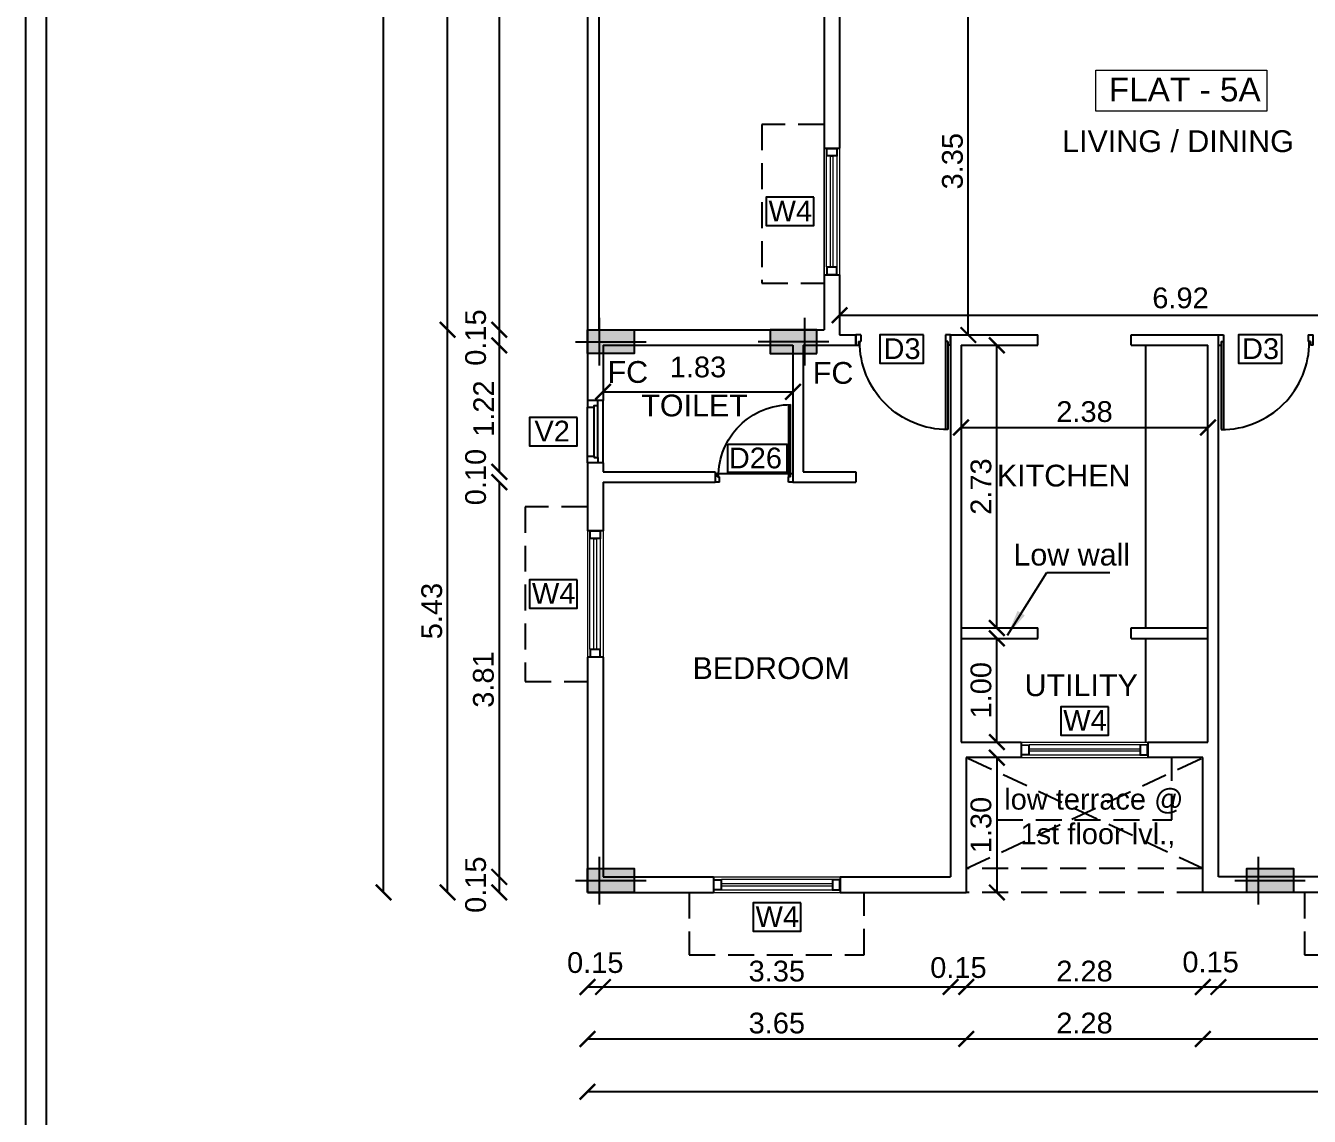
# Model space of a CAD drawing. Header units: metres. Extents: x 2130 to 3135, y 5414 to 5819.
# Drawn here: x 2903.75 to 2916.12, y 5611.13 to 5621.64 of the extents above; entities that cross this region are included whole.
import ezdxf
from ezdxf.enums import TextEntityAlignment as Align

# ---------------------------------------------------------------- set-up
doc = ezdxf.new("R2010")
doc.units = ezdxf.units.M
doc.header["$MEASUREMENT"] = 0
doc.header["$PDMODE"] = 34
doc.linetypes.add('HIDDEN', pattern=[0.375, 0.25, -0.125])
doc.layers.get('0').update_dxf_attribs({"lineweight": 18})
doc.layers.get('Defpoints').update_dxf_attribs({"lineweight": 18})
for name, color, linetype in [('col', 1, 'Continuous'), ('DIM', 8, 'Continuous'), ('JD', 3, 'Continuous'), ('TITLE', 7, 'Continuous'), ('WALL', 2, 'Continuous'), ('WIN', 5, 'Continuous')]:
    doc.layers.add(name, color=color, linetype=linetype)
for name, color, linetype, lineweight in [('flat name', 6, 'Continuous', 18), ('FURNITURE', 4, 'Continuous', 25), ('text', 7, 'Continuous', 25)]:
    doc.layers.add(name, color=color, linetype=linetype, lineweight=lineweight)
doc.styles.add('A1', font='arial.ttf')
doc.styles.add('R1', font='arial.ttf')
doc.dimstyles.new('DIM-CMDA', dxfattribs={"dimtxt": 0.2, "dimasz": 0.15, "dimexe": 0.05, "dimexo": 0.0625, "dimgap": 0.05, "dimtad": 1, "dimzin": 1, "dimdsep": 46, "dimtxsty": 'R1', "dimblk": 'ARCHTICK', "dimcen": 0.09, "dimse1": 1, "dimse2": 1, "dimclrd": 8, "dimclre": 8, "dimadec": 0, "dimazin": 0, "dimtm": 1e-09, "dimtfac": 1, "dimtofl": 0, "dimtmove": 2, "dimatfit": 3, "dimfxl": 0, "dimtolj": 1, "dimtzin": 0, "dimlwd": -1, "dimlwe": -1, "dimarcsym": 0})

# ---------------------------------------------------------------- blocks, each defined once
blk = doc.blocks.new('A$C451D3D78')
at = {"layer": 'WIN'}
for p, q in [((0.851, 0.887), (0, 0.887)), ((0.851, 0.866), (0.001, 0.866)), ((0.813, 0.915), (0.913, 0.915)), ((0.813, 0.915), (0.813, 0.888)), ((0.851, 0.888), (0.813, 0.888)), ((0.851, 0.888), (0.851, 0.864)), ((0.913, 0.915), (0.913, 0.864)), ((0.913, 0.864), (0.851, 0.864)), ((0.851, 0.027), (0.813, 0.027)), ((0.813, 0), (0.813, 0.027)), ((0.913, 0.051), (0.851, 0.051)), ((0.851, 0.027), (0.851, 0.051)), ((0.913, 0.051), (0.913, 0)), ((0.813, 0), (0.913, 0))]:
    blk.add_line(p, q, dxfattribs=at)
blk.add_arc((0.846, 0.885), 0.846, 179.8207, 270.3545, dxfattribs=at)
blk = doc.blocks.new('A$C43150011')
at = {"layer": 'WIN'}
for p, q in [((0.667, 0.75), (0.749, 0.75)), ((0.667, 0.75), (0.667, 0.728)), ((0.749, 0.708), (0.749, 0.75)), ((0.698, 0.728), (0.667, 0.728)), ((0.698, 0.728), (0.698, 0.708)), ((0.749, 0.708), (0.698, 0.708)), ((0.698, 0.023), (0, 0.023)), ((0.698, 0.04), (0.001, 0.04)), ((0.667, 0), (0.667, 0.022)), ((0.698, 0.022), (0.667, 0.022)), ((0.667, 0), (0.749, 0)), ((0.749, 0.042), (0.698, 0.042)), ((0.698, 0.022), (0.698, 0.042)), ((0.749, 0), (0.749, 0.042))]:
    blk.add_line(p, q, dxfattribs=at)
blk.add_lwpolyline([(0.667, 0), (0.667, 0.75)], dxfattribs=at)
blk.add_arc((0.694, 0.025), 0.693, 89.6455, 180.1793, dxfattribs=at)
blk = doc.blocks.new('A$C5D530010')
at = {"layer": 'WIN', "lineweight": 9}
blk.add_lwpolyline([(0.064, 0.077), (0.064, 1.143), (0.089, 1.143), (0.089, 0.077)], close=True, dxfattribs=at)
at = {"color": 7, "lineweight": 9}
for points in [[(0.025, 1.22), (0.127, 1.22), (0.127, 1.143), (0.025, 1.143)], [(0.025, 0), (0.025, 0.077), (0.127, 0.077), (0.127, 0)]]:
    blk.add_wipeout(points, dxfattribs=at).dxf.layer = 'WIN'
at = {"layer": 'WIN', "lineweight": 9}
for p, q in [((0, 0), (0, 1.22)), ((0.025, 1.143), (0.025, 0.077)), ((0.127, 1.143), (0.127, 0.077)), ((0.15, 0), (0.15, 1.22))]:
    blk.add_line(p, q, dxfattribs=at)
at = {"layer": 'WIN', "color": 7, "lineweight": 9}
for points in [[(0.025, 1.22), (0.025, 1.143), (0.127, 1.143), (0.127, 1.22), (0.025, 1.22)], [(0.127, 0), (0.025, 0), (0.025, 0.077), (0.127, 0.077), (0.127, 0)]]:
    blk.add_lwpolyline(points, dxfattribs=at)
for points in [[(0.031, 1.214), (0.031, 1.149), (0.121, 1.149), (0.121, 1.214)], [(0.121, 0.006), (0.031, 0.006), (0.031, 0.071), (0.121, 0.071)]]:
    blk.add_lwpolyline(points, close=True, dxfattribs=at)
blk = doc.blocks.new('A$C1E3E09E3')
at = {"layer": 'WIN'}
for p, q in [((0, 0.6), (0, 0)), ((0.05, 0.551), (0.05, 0.049)), ((0.087, 0.537), (0.087, 0.063)), ((0.15, 0.537), (0.15, 0.063))]:
    blk.add_line(p, q, dxfattribs=at)
at = {"layer": 'WIN', "color": 9}
for points in [[(0.05, 0.551), (0.05, 0.6), (0.15, 0.6), (0.15, 0.537), (0.087, 0.537), (0.087, 0.551), (0.05, 0.551)], [(0.05, 0.049), (0.05, 0), (0.15, 0), (0.15, 0.063), (0.087, 0.063), (0.087, 0.049), (0.05, 0.049)]]:
    blk.add_lwpolyline(points, dxfattribs=at)
blk = doc.blocks.new('230x450')
blk.add_hatch(color=0).paths.add_polyline_path([(1594.873, -175.039), (1595.103, -175.039), (1595.103, -175.489), (1594.873, -175.489)])
at = {"color": 0}
for p, q in [((1594.988, -174.924), (1594.988, -175.604)), ((1594.758, -175.154), (1595.218, -175.154))]:
    blk.add_line(p, q, dxfattribs=at)
blk.add_lwpolyline([(1594.873, -175.039), (1595.103, -175.039), (1595.103, -175.489), (1594.873, -175.489)], close=True, dxfattribs=at)
blk = doc.blocks.new('_ArchTick')
at = {"color": 0, "linetype": 'ByBlock', "const_width": 0.15}
blk.add_lwpolyline([(-0.5, -0.5), (0.5, 0.5)], dxfattribs=at)
blk = doc.blocks.new('*D85')
at = {"layer": 'Defpoints', "color": 0}
for p in [(2904.263, 5649.267), (2907.201, 5649.267), (2904.359, 5613.287)]:
    blk.add_point(p, dxfattribs=at)
at = {"layer": 'DIM', "color": 8}
blk.add_line((2907.201, 5613.287), (2907.201, 5649.267), dxfattribs=at)
at = {"layer": 'DIM', "color": 8, "xscale": 0.15, "yscale": 0.15, "zscale": 0.15}
for p, rotation in [((2907.201, 5649.267), 90), ((2907.201, 5613.287), 270)]:
    blk.add_blockref('_ArchTick', p, dxfattribs=dict(at, rotation=rotation))
at = {"layer": 'DIM', "color": 2, "insert": (2907.039, 5631.277), "char_height": 0.22, "attachment_point": 5, "rotation": 90, "style": 'R1'}
blk.add_mtext('\\A1;35.98', dxfattribs=at)
blk = doc.blocks.new('*D303')
at = {"layer": 'Defpoints', "color": 0}
for p in [(2910.186, 5625.542), (2908.316, 5618.712), (2910.131, 5618.712)]:
    blk.add_point(p, dxfattribs=at)
at = {"layer": 'DIM', "color": 8}
blk.add_line((2908.316, 5625.542), (2908.316, 5618.712), dxfattribs=at)
at = {"layer": 'DIM', "color": 8, "xscale": 0.15, "yscale": 0.15, "zscale": 0.15}
for p, rotation in [((2908.316, 5625.542), 90), ((2908.316, 5618.712), 270)]:
    blk.add_blockref('_ArchTick', p, dxfattribs=dict(at, rotation=rotation))
at = {"layer": 'DIM', "color": 0, "insert": (2908.164, 5622.127), "char_height": 0.2, "attachment_point": 5, "rotation": 90, "style": 'R1'}
blk.add_mtext('\\A1;6.83', dxfattribs=at)
blk = doc.blocks.new('*D304')
at = {"layer": 'Defpoints', "color": 0}
for p in [(2910.323, 5618.712), (2908.316, 5618.562), (2910.231, 5618.562)]:
    blk.add_point(p, dxfattribs=at)
at = {"layer": 'DIM', "color": 8}
blk.add_line((2908.316, 5618.712), (2908.316, 5618.562), dxfattribs=at)
at = {"layer": 'DIM', "color": 8, "xscale": 0.15, "yscale": 0.15, "zscale": 0.15}
for p, rotation in [((2908.316, 5618.712), 90), ((2908.316, 5618.562), 270)]:
    blk.add_blockref('_ArchTick', p, dxfattribs=dict(at, rotation=rotation))
at = {"layer": 'DIM', "color": 0, "insert": (2908.089, 5618.637), "char_height": 0.2, "attachment_point": 5, "rotation": 90, "style": 'R1'}
blk.add_mtext('\\A1;0.15', dxfattribs=at)
blk = doc.blocks.new('*D305')
at = {"layer": 'Defpoints', "color": 0}
for p in [(2910.231, 5618.562), (2908.316, 5617.342), (2910.048, 5617.342)]:
    blk.add_point(p, dxfattribs=at)
at = {"layer": 'DIM', "color": 8}
blk.add_line((2908.316, 5618.562), (2908.316, 5617.342), dxfattribs=at)
at = {"layer": 'DIM', "color": 8, "xscale": 0.15, "yscale": 0.15, "zscale": 0.15}
for p, rotation in [((2908.316, 5618.562), 90), ((2908.316, 5617.342), 270)]:
    blk.add_blockref('_ArchTick', p, dxfattribs=dict(at, rotation=rotation))
at = {"layer": 'DIM', "color": 0, "insert": (2908.166, 5617.952), "char_height": 0.2, "attachment_point": 5, "rotation": 90, "style": 'R1'}
blk.add_mtext('\\A1;1.22', dxfattribs=at)
blk = doc.blocks.new('*D306')
at = {"layer": 'Defpoints', "color": 0}
for p in [(2910.048, 5617.342), (2908.316, 5617.242), (2910.048, 5617.242)]:
    blk.add_point(p, dxfattribs=at)
at = {"layer": 'DIM', "color": 0, "insert": (2908.089, 5617.292), "char_height": 0.2, "attachment_point": 5, "rotation": 90, "style": 'R1'}
blk.add_mtext('\\A1;0.10', dxfattribs=at)
blk = doc.blocks.new('*D307')
at = {"layer": 'Defpoints', "color": 0}
for p in [(2910.048, 5617.242), (2908.316, 5613.437), (2910.028, 5613.437)]:
    blk.add_point(p, dxfattribs=at)
at = {"layer": 'DIM', "color": 8}
blk.add_line((2908.316, 5617.242), (2908.316, 5613.437), dxfattribs=at)
at = {"layer": 'DIM', "color": 8, "xscale": 0.15, "yscale": 0.15, "zscale": 0.15}
for p, rotation in [((2908.316, 5617.242), 90), ((2908.316, 5613.437), 270)]:
    blk.add_blockref('_ArchTick', p, dxfattribs=dict(at, rotation=rotation))
at = {"layer": 'DIM', "color": 0, "insert": (2908.164, 5615.34), "char_height": 0.2, "attachment_point": 5, "rotation": 90, "style": 'R1'}
blk.add_mtext('\\A1;3.81', dxfattribs=at)
blk = doc.blocks.new('*D308')
at = {"layer": 'Defpoints', "color": 0}
for p in [(2910.028, 5613.437), (2908.316, 5613.287), (2910.049, 5613.287)]:
    blk.add_point(p, dxfattribs=at)
at = {"layer": 'DIM', "color": 8}
blk.add_line((2908.316, 5613.437), (2908.316, 5613.287), dxfattribs=at)
at = {"layer": 'DIM', "color": 8, "xscale": 0.15, "yscale": 0.15, "zscale": 0.15}
for p, rotation in [((2908.316, 5613.437), 90), ((2908.316, 5613.287), 270)]:
    blk.add_blockref('_ArchTick', p, dxfattribs=dict(at, rotation=rotation))
at = {"layer": 'DIM', "color": 0, "insert": (2908.089, 5613.362), "char_height": 0.2, "attachment_point": 5, "rotation": 90, "style": 'R1'}
blk.add_mtext('\\A1;0.15', dxfattribs=at)
blk = doc.blocks.new('*D309')
at = {"layer": 'Defpoints', "color": 0}
for p in [(2907.818, 5618.712), (2910.131, 5618.712), (2909.774, 5613.287)]:
    blk.add_point(p, dxfattribs=at)
at = {"layer": 'DIM', "color": 8}
blk.add_line((2907.818, 5613.287), (2907.818, 5618.712), dxfattribs=at)
at = {"layer": 'DIM', "color": 8, "xscale": 0.15, "yscale": 0.15, "zscale": 0.15}
for p, rotation in [((2907.818, 5618.712), 90), ((2907.818, 5613.287), 270)]:
    blk.add_blockref('_ArchTick', p, dxfattribs=dict(at, rotation=rotation))
at = {"layer": 'DIM', "color": 4, "insert": (2907.666, 5616), "char_height": 0.2, "attachment_point": 5, "rotation": 90, "style": 'R1'}
blk.add_mtext('\\A1;5.43', dxfattribs=at)
blk = doc.blocks.new('*D312')
at = {"layer": 'Defpoints', "color": 0}
for p in [(2909.166, 5614.421), (2909.316, 5614.421), (2909.316, 5612.376)]:
    blk.add_point(p, dxfattribs=at)
at = {"layer": 'DIM', "color": 8}
blk.add_line((2909.166, 5612.376), (2909.316, 5612.376), dxfattribs=at)
at = {"layer": 'DIM', "color": 8, "xscale": 0.15, "yscale": 0.15, "zscale": 0.15, "rotation": 180}
blk.add_blockref('_ArchTick', (2909.166, 5612.376), dxfattribs=at)
at = {"layer": 'DIM', "color": 8, "xscale": 0.15, "yscale": 0.15, "zscale": 0.15}
blk.add_blockref('_ArchTick', (2909.316, 5612.376), dxfattribs=at)
at = {"layer": 'DIM', "color": 0, "insert": (2909.241, 5612.61), "char_height": 0.2, "attachment_point": 5, "style": 'R1'}
blk.add_mtext('\\A1;0.15', dxfattribs=at)
blk = doc.blocks.new('*D86')
at = {"layer": 'Defpoints', "color": 0}
for p in [(2909.316, 5614.421), (2912.666, 5613.82), (2912.666, 5612.376)]:
    blk.add_point(p, dxfattribs=at)
at = {"layer": 'DIM', "color": 8}
blk.add_line((2909.316, 5612.376), (2912.666, 5612.376), dxfattribs=at)
at = {"layer": 'DIM', "color": 8, "xscale": 0.15, "yscale": 0.15, "zscale": 0.15, "rotation": 180}
blk.add_blockref('_ArchTick', (2909.316, 5612.376), dxfattribs=at)
at = {"layer": 'DIM', "color": 8, "xscale": 0.15, "yscale": 0.15, "zscale": 0.15}
blk.add_blockref('_ArchTick', (2912.666, 5612.376), dxfattribs=at)
at = {"layer": 'DIM', "color": 0, "insert": (2910.991, 5612.528), "char_height": 0.2, "attachment_point": 5, "style": 'R1'}
blk.add_mtext('\\A1;3.35', dxfattribs=at)
blk = doc.blocks.new('*D87')
at = {"layer": 'Defpoints', "color": 0}
for p in [(2912.666, 5613.82), (2912.816, 5613.758), (2912.816, 5612.376)]:
    blk.add_point(p, dxfattribs=at)
at = {"layer": 'DIM', "color": 8}
blk.add_line((2912.666, 5612.376), (2912.816, 5612.376), dxfattribs=at)
at = {"layer": 'DIM', "color": 8, "xscale": 0.15, "yscale": 0.15, "zscale": 0.15, "rotation": 180}
blk.add_blockref('_ArchTick', (2912.666, 5612.376), dxfattribs=at)
at = {"layer": 'DIM', "color": 8, "xscale": 0.15, "yscale": 0.15, "zscale": 0.15}
blk.add_blockref('_ArchTick', (2912.816, 5612.376), dxfattribs=at)
at = {"layer": 'DIM', "color": 0, "insert": (2912.741, 5612.562), "char_height": 0.2, "attachment_point": 5, "style": 'R1'}
blk.add_mtext('\\A1;0.15', dxfattribs=at)
blk = doc.blocks.new('*D88')
at = {"layer": 'Defpoints', "color": 0}
for p in [(2915.096, 5613.859), (2912.816, 5613.758), (2915.096, 5612.376)]:
    blk.add_point(p, dxfattribs=at)
at = {"layer": 'DIM', "color": 8}
blk.add_line((2912.816, 5612.376), (2915.096, 5612.376), dxfattribs=at)
at = {"layer": 'DIM', "color": 8, "xscale": 0.15, "yscale": 0.15, "zscale": 0.15, "rotation": 180}
blk.add_blockref('_ArchTick', (2912.816, 5612.376), dxfattribs=at)
at = {"layer": 'DIM', "color": 8, "xscale": 0.15, "yscale": 0.15, "zscale": 0.15}
blk.add_blockref('_ArchTick', (2915.096, 5612.376), dxfattribs=at)
at = {"layer": 'DIM', "color": 0, "insert": (2913.956, 5612.528), "char_height": 0.2, "attachment_point": 5, "style": 'R1'}
blk.add_mtext('\\A1;2.28', dxfattribs=at)
blk = doc.blocks.new('*D89')
at = {"layer": 'Defpoints', "color": 0}
for p in [(2915.096, 5613.859), (2915.246, 5613.839), (2915.246, 5612.376)]:
    blk.add_point(p, dxfattribs=at)
at = {"layer": 'DIM', "color": 8}
blk.add_line((2915.096, 5612.376), (2915.246, 5612.376), dxfattribs=at)
at = {"layer": 'DIM', "color": 8, "xscale": 0.15, "yscale": 0.15, "zscale": 0.15, "rotation": 180}
blk.add_blockref('_ArchTick', (2915.096, 5612.376), dxfattribs=at)
at = {"layer": 'DIM', "color": 8, "xscale": 0.15, "yscale": 0.15, "zscale": 0.15}
blk.add_blockref('_ArchTick', (2915.246, 5612.376), dxfattribs=at)
at = {"layer": 'DIM', "color": 0, "insert": (2915.171, 5612.616), "char_height": 0.2, "attachment_point": 5, "style": 'R1'}
blk.add_mtext('\\A1;0.15', dxfattribs=at)
blk = doc.blocks.new('*D90')
at = {"layer": 'Defpoints', "color": 0}
for p in [(2918.596, 5613.872), (2915.246, 5613.839), (2918.596, 5612.376)]:
    blk.add_point(p, dxfattribs=at)
at = {"layer": 'DIM', "color": 8}
blk.add_line((2915.246, 5612.376), (2918.596, 5612.376), dxfattribs=at)
at = {"layer": 'DIM', "color": 8, "xscale": 0.15, "yscale": 0.15, "zscale": 0.15, "rotation": 180}
blk.add_blockref('_ArchTick', (2915.246, 5612.376), dxfattribs=at)
at = {"layer": 'DIM', "color": 8, "xscale": 0.15, "yscale": 0.15, "zscale": 0.15}
blk.add_blockref('_ArchTick', (2918.596, 5612.376), dxfattribs=at)
at = {"layer": 'DIM', "color": 0, "insert": (2916.921, 5612.528), "char_height": 0.2, "attachment_point": 5, "style": 'R1'}
blk.add_mtext('\\A1;3.35', dxfattribs=at)
blk = doc.blocks.new('*D100')
at = {"layer": 'Defpoints', "color": 0}
for p in [(2909.166, 5614.032), (2912.816, 5613.937), (2912.816, 5611.875)]:
    blk.add_point(p, dxfattribs=at)
at = {"layer": 'DIM', "color": 8}
blk.add_line((2909.166, 5611.875), (2912.816, 5611.875), dxfattribs=at)
at = {"layer": 'DIM', "color": 8, "xscale": 0.15, "yscale": 0.15, "zscale": 0.15, "rotation": 180}
blk.add_blockref('_ArchTick', (2909.166, 5611.875), dxfattribs=at)
at = {"layer": 'DIM', "color": 8, "xscale": 0.15, "yscale": 0.15, "zscale": 0.15}
blk.add_blockref('_ArchTick', (2912.816, 5611.875), dxfattribs=at)
at = {"layer": 'DIM', "color": 4, "insert": (2910.991, 5612.027), "char_height": 0.2, "attachment_point": 5, "style": 'R1'}
blk.add_mtext('\\A1;3.65', dxfattribs=at)
blk = doc.blocks.new('*D101')
at = {"layer": 'Defpoints', "color": 0}
for p in [(2912.816, 5613.937), (2915.096, 5613.937), (2915.096, 5611.875)]:
    blk.add_point(p, dxfattribs=at)
at = {"layer": 'DIM', "color": 8}
blk.add_line((2912.816, 5611.875), (2915.096, 5611.875), dxfattribs=at)
at = {"layer": 'DIM', "color": 8, "xscale": 0.15, "yscale": 0.15, "zscale": 0.15, "rotation": 180}
blk.add_blockref('_ArchTick', (2912.816, 5611.875), dxfattribs=at)
at = {"layer": 'DIM', "color": 8, "xscale": 0.15, "yscale": 0.15, "zscale": 0.15}
blk.add_blockref('_ArchTick', (2915.096, 5611.875), dxfattribs=at)
at = {"layer": 'DIM', "color": 4, "insert": (2913.956, 5612.027), "char_height": 0.2, "attachment_point": 5, "style": 'R1'}
blk.add_mtext('\\A1;2.28', dxfattribs=at)
blk = doc.blocks.new('*D102')
at = {"layer": 'Defpoints', "color": 0}
for p in [(2918.746, 5614.036), (2915.096, 5613.937), (2918.746, 5611.875)]:
    blk.add_point(p, dxfattribs=at)
at = {"layer": 'DIM', "color": 8}
blk.add_line((2915.096, 5611.875), (2918.746, 5611.875), dxfattribs=at)
at = {"layer": 'DIM', "color": 8, "xscale": 0.15, "yscale": 0.15, "zscale": 0.15, "rotation": 180}
blk.add_blockref('_ArchTick', (2915.096, 5611.875), dxfattribs=at)
at = {"layer": 'DIM', "color": 8, "xscale": 0.15, "yscale": 0.15, "zscale": 0.15}
blk.add_blockref('_ArchTick', (2918.746, 5611.875), dxfattribs=at)
at = {"layer": 'DIM', "color": 4, "insert": (2916.921, 5612.027), "char_height": 0.2, "attachment_point": 5, "style": 'R1'}
blk.add_mtext('\\A1;3.65', dxfattribs=at)
blk = doc.blocks.new('*D107')
at = {"layer": 'Defpoints', "color": 0}
for p in [(2909.166, 5614.032), (2931.966, 5613.808), (2909.166, 5611.365)]:
    blk.add_point(p, dxfattribs=at)
at = {"layer": 'DIM', "color": 8}
blk.add_line((2931.966, 5611.365), (2909.166, 5611.365), dxfattribs=at)
at = {"layer": 'DIM', "color": 8, "xscale": 0.15, "yscale": 0.15, "zscale": 0.15, "rotation": 180}
blk.add_blockref('_ArchTick', (2909.166, 5611.365), dxfattribs=at)
at = {"layer": 'DIM', "color": 8, "xscale": 0.15, "yscale": 0.15, "zscale": 0.15}
blk.add_blockref('_ArchTick', (2931.966, 5611.365), dxfattribs=at)
at = {"layer": 'DIM', "color": 2, "insert": (2920.566, 5611.528), "char_height": 0.22, "attachment_point": 5, "style": 'R1'}
blk.add_mtext('\\A1;22.80', dxfattribs=at)
blk = doc.blocks.new('*D185')
at = {"layer": 'Defpoints', "color": 0}
for p in [(2912.978, 5614.587), (2912.978, 5613.287), (2913.111, 5613.287)]:
    blk.add_point(p, dxfattribs=at)
at = {"layer": 'DIM', "color": 8}
blk.add_line((2913.111, 5614.587), (2913.111, 5613.287), dxfattribs=at)
at = {"layer": 'DIM', "color": 8, "xscale": 0.15, "yscale": 0.15, "zscale": 0.15}
for p, rotation in [((2913.111, 5614.587), 90), ((2913.111, 5613.287), 270)]:
    blk.add_blockref('_ArchTick', p, dxfattribs=dict(at, rotation=rotation))
at = {"layer": 'DIM', "color": 0, "insert": (2912.959, 5613.937), "char_height": 0.2, "attachment_point": 5, "rotation": 90, "style": 'R1'}
blk.add_mtext('\\A1;1.30', dxfattribs=at)
blk = doc.blocks.new('*D186')
at = {"layer": 'Defpoints', "color": 0}
for p in [(2909.316, 5618.396), (2911.146, 5618.383), (2911.146, 5618.114)]:
    blk.add_point(p, dxfattribs=at)
at = {"layer": 'DIM', "color": 8}
blk.add_line((2909.316, 5618.114), (2911.146, 5618.114), dxfattribs=at)
at = {"layer": 'DIM', "color": 8, "xscale": 0.15, "yscale": 0.15, "zscale": 0.15, "rotation": 180}
blk.add_blockref('_ArchTick', (2909.316, 5618.114), dxfattribs=at)
at = {"layer": 'DIM', "color": 8, "xscale": 0.15, "yscale": 0.15, "zscale": 0.15}
blk.add_blockref('_ArchTick', (2911.146, 5618.114), dxfattribs=at)
at = {"layer": 'DIM', "color": 0, "insert": (2910.231, 5618.352), "char_height": 0.2, "attachment_point": 5, "style": 'R1'}
blk.add_mtext('\\A1;1.83', dxfattribs=at)
blk = doc.blocks.new('*D187')
at = {"layer": 'Defpoints', "color": 0}
for p in [(2911.596, 5621.608), (2918.516, 5620.389), (2918.516, 5618.852)]:
    blk.add_point(p, dxfattribs=at)
at = {"layer": 'DIM', "color": 8}
blk.add_line((2911.596, 5618.852), (2918.516, 5618.852), dxfattribs=at)
at = {"layer": 'DIM', "color": 8, "xscale": 0.15, "yscale": 0.15, "zscale": 0.15, "rotation": 180}
blk.add_blockref('_ArchTick', (2911.596, 5618.852), dxfattribs=at)
at = {"layer": 'DIM', "color": 8, "xscale": 0.15, "yscale": 0.15, "zscale": 0.15}
blk.add_blockref('_ArchTick', (2918.516, 5618.852), dxfattribs=at)
at = {"layer": 'DIM', "color": 0, "insert": (2914.881, 5619.018), "char_height": 0.2, "attachment_point": 5, "style": 'R1'}
blk.add_mtext('\\A1;6.92', dxfattribs=at)
blk = doc.blocks.new('*D188')
at = {"layer": 'Defpoints', "color": 0}
for p in [(2912.808, 5622.012), (2912.836, 5622.012), (2912.808, 5618.662)]:
    blk.add_point(p, dxfattribs=at)
at = {"layer": 'DIM', "color": 8}
blk.add_line((2912.836, 5618.662), (2912.836, 5622.012), dxfattribs=at)
at = {"layer": 'DIM', "color": 8, "xscale": 0.15, "yscale": 0.15, "zscale": 0.15}
for p, rotation in [((2912.836, 5622.012), 90), ((2912.836, 5618.662), 270)]:
    blk.add_blockref('_ArchTick', p, dxfattribs=dict(at, rotation=rotation))
at = {"layer": 'DIM', "color": 0, "insert": (2912.684, 5620.337), "char_height": 0.2, "attachment_point": 5, "rotation": 90, "style": 'R1'}
blk.add_mtext('\\A1;3.35', dxfattribs=at)
blk = doc.blocks.new('*D189')
at = {"layer": 'Defpoints', "color": 0}
for p in [(2913.056, 5615.737), (2913.111, 5615.737), (2913.056, 5614.737)]:
    blk.add_point(p, dxfattribs=at)
at = {"layer": 'DIM', "color": 8}
blk.add_line((2913.111, 5614.737), (2913.111, 5615.737), dxfattribs=at)
at = {"layer": 'DIM', "color": 8, "xscale": 0.15, "yscale": 0.15, "zscale": 0.15}
for p, rotation in [((2913.111, 5615.737), 90), ((2913.111, 5614.737), 270)]:
    blk.add_blockref('_ArchTick', p, dxfattribs=dict(at, rotation=rotation))
at = {"layer": 'DIM', "color": 0, "insert": (2912.959, 5615.237), "char_height": 0.2, "attachment_point": 5, "rotation": 90, "style": 'R1'}
blk.add_mtext('\\A1;1.00', dxfattribs=at)
blk = doc.blocks.new('*D190')
at = {"layer": 'Defpoints', "color": 0}
for p in [(2913.111, 5618.562), (2913.256, 5618.562), (2913.256, 5615.837)]:
    blk.add_point(p, dxfattribs=at)
at = {"layer": 'DIM', "color": 8}
blk.add_line((2913.111, 5615.837), (2913.111, 5618.562), dxfattribs=at)
at = {"layer": 'DIM', "color": 8, "xscale": 0.15, "yscale": 0.15, "zscale": 0.15}
for p, rotation in [((2913.111, 5618.562), 90), ((2913.111, 5615.837), 270)]:
    blk.add_blockref('_ArchTick', p, dxfattribs=dict(at, rotation=rotation))
at = {"layer": 'DIM', "color": 0, "insert": (2912.959, 5617.2), "char_height": 0.2, "attachment_point": 5, "rotation": 90, "style": 'R1'}
blk.add_mtext('\\A1;2.73', dxfattribs=at)
blk = doc.blocks.new('*D191')
at = {"layer": 'Defpoints', "color": 0}
for p in [(2915.146, 5617.77), (2912.766, 5616.23), (2915.146, 5616.23)]:
    blk.add_point(p, dxfattribs=at)
at = {"layer": 'DIM', "color": 8}
blk.add_line((2912.766, 5617.77), (2915.146, 5617.77), dxfattribs=at)
at = {"layer": 'DIM', "color": 8, "xscale": 0.15, "yscale": 0.15, "zscale": 0.15, "rotation": 180}
blk.add_blockref('_ArchTick', (2912.766, 5617.77), dxfattribs=at)
at = {"layer": 'DIM', "color": 8, "xscale": 0.15, "yscale": 0.15, "zscale": 0.15}
blk.add_blockref('_ArchTick', (2915.146, 5617.77), dxfattribs=at)
at = {"layer": 'DIM', "color": 0, "insert": (2913.956, 5617.922), "char_height": 0.2, "attachment_point": 5, "style": 'R1'}
blk.add_mtext('\\A1;2.38', dxfattribs=at)
blk = doc.blocks.new('*D399')
at = {"layer": 'Defpoints', "color": 0}
for p in [(2907.818, 5625.542), (2909.972, 5625.542), (2910.131, 5618.712)]:
    blk.add_point(p, dxfattribs=at)
at = {"layer": 'DIM', "color": 8}
blk.add_line((2907.818, 5618.712), (2907.818, 5625.542), dxfattribs=at)
at = {"layer": 'DIM', "color": 8, "xscale": 0.15, "yscale": 0.15, "zscale": 0.15}
for p, rotation in [((2907.818, 5625.542), 90), ((2907.818, 5618.712), 270)]:
    blk.add_blockref('_ArchTick', p, dxfattribs=dict(at, rotation=rotation))
at = {"layer": 'DIM', "color": 4, "insert": (2907.666, 5622.127), "char_height": 0.2, "attachment_point": 5, "rotation": 90, "style": 'R1'}
blk.add_mtext('\\A1;6.83', dxfattribs=at)

msp = doc.modelspace()

# ---------------------------------------------------------------- linework, layer by layer
at = {"color": 4}
msp.add_lwpolyline([(2909.166, 5613.287), (2912.816, 5613.287), (2912.816, 5614.587), (2915.096, 5614.587), (2915.096, 5613.287), (2918.746, 5613.287), (2918.746, 5622.127), (2911.446, 5622.127), (2911.446, 5618.712), (2909.166, 5618.712)], close=True, dxfattribs=at)
at = {"layer": 'flat name', "color": 5}
msp.add_lwpolyline([(2914.066, 5621.214), (2915.714, 5621.214), (2915.714, 5620.818), (2914.066, 5620.818)], close=True, dxfattribs=at)
at = {"layer": 'FURNITURE'}
msp.add_line((2914.546, 5615.837), (2914.546, 5618.562), dxfattribs=at)
at = {"layer": 'JD', "color": 8}
for points in [[(2911.346, 5619.989), (2910.887, 5619.989), (2910.887, 5619.716), (2911.346, 5619.716)], [(2912.403, 5618.662), (2911.984, 5618.662), (2911.984, 5618.389), (2912.403, 5618.389)], [(2915.858, 5618.662), (2915.439, 5618.662), (2915.439, 5618.389), (2915.858, 5618.389)], [(2909.066, 5617.867), (2908.607, 5617.867), (2908.607, 5617.594), (2909.066, 5617.594)], [(2910.518, 5617.608), (2911.087, 5617.608), (2911.087, 5617.335), (2910.518, 5617.335)], [(2909.066, 5616.302), (2908.607, 5616.302), (2908.607, 5616.029), (2909.066, 5616.029)], [(2914.186, 5615.078), (2913.727, 5615.078), (2913.727, 5614.805), (2914.186, 5614.805)], [(2911.221, 5613.187), (2910.762, 5613.187), (2910.762, 5612.914), (2911.221, 5612.914)]]:
    msp.add_lwpolyline(points, close=True, dxfattribs=at)
at = {"layer": 'WALL', "color": 1}
for p, q in [((2909.166, 5625.542), (2909.166, 5618.712)), ((2909.276, 5625.542), (2909.276, 5618.712))]:
    msp.add_line(p, q, dxfattribs=at)
at = {"layer": 'WALL', "color": 2}
for p, q in [((2911.446, 5623.792), (2911.446, 5620.462)), ((2911.596, 5622.012), (2911.596, 5620.462)), ((2911.446, 5619.242), (2911.596, 5619.242)), ((2911.596, 5619.242), (2911.596, 5618.662)), ((2909.166, 5618.712), (2909.166, 5618.03)), ((2909.316, 5618.562), (2909.316, 5618.03)), ((2911.146, 5618.562), (2911.146, 5617.242)), ((2911.246, 5618.562), (2911.246, 5617.342)), ((2911.751, 5618.662), (2911.751, 5618.562)), ((2912.666, 5618.662), (2912.666, 5613.437)), ((2912.766, 5618.562), (2912.766, 5614.737)), ((2915.146, 5614.737), (2915.146, 5618.562)), ((2915.246, 5613.437), (2915.246, 5618.662)), ((2909.166, 5617.43), (2909.166, 5616.775)), ((2909.316, 5617.43), (2909.316, 5617.342)), ((2910.396, 5617.342), (2910.396, 5617.242)), ((2911.751, 5617.342), (2911.751, 5617.242)), ((2909.316, 5617.242), (2909.316, 5616.775)), ((2909.166, 5615.555), (2909.166, 5613.287)), ((2909.316, 5615.555), (2909.316, 5613.437)), ((2912.766, 5614.737), (2913.346, 5614.737)), ((2914.566, 5614.737), (2915.146, 5614.737)), ((2913.346, 5614.587), (2912.816, 5614.587)), ((2912.816, 5614.587), (2912.816, 5613.287)), ((2915.096, 5614.587), (2914.566, 5614.587)), ((2915.096, 5613.287), (2915.096, 5614.587)), ((2909.316, 5613.437), (2910.381, 5613.437)), ((2911.601, 5613.437), (2912.666, 5613.437)), ((2916.311, 5613.437), (2915.246, 5613.437)), ((2909.166, 5613.287), (2910.381, 5613.287)), ((2911.601, 5613.287), (2912.816, 5613.287)), ((2916.311, 5613.287), (2915.096, 5613.287))]:
    msp.add_line(p, q, dxfattribs=at)
at = {"layer": 'WALL'}
for p, q in [((2909.166, 5618.712), (2911.446, 5618.712)), ((2909.316, 5618.562), (2911.146, 5618.562)), ((2911.246, 5618.562), (2911.751, 5618.562)), ((2911.596, 5618.662), (2911.751, 5618.662)), ((2912.666, 5618.662), (2913.506, 5618.662)), ((2912.766, 5618.562), (2913.506, 5618.562)), ((2914.406, 5618.662), (2915.246, 5618.662)), ((2914.406, 5618.562), (2915.146, 5618.562)), ((2909.316, 5618.03), (2909.166, 5618.03)), ((2909.316, 5617.43), (2909.166, 5617.43)), ((2909.316, 5617.342), (2910.396, 5617.342)), ((2911.246, 5617.342), (2911.751, 5617.342)), ((2909.316, 5617.242), (2910.396, 5617.242)), ((2911.146, 5617.242), (2911.751, 5617.242))]:
    msp.add_line(p, q, dxfattribs=at)
at = {"layer": 'WALL', "linetype": 'Continuous'}
for p, q in [((2909.316, 5615.555), (2909.166, 5615.555)), ((2914.566, 5614.737), (2914.566, 5614.587)), ((2911.601, 5613.437), (2911.601, 5613.287))]:
    msp.add_line(p, q, dxfattribs=at)
at = {"layer": 'WALL', "color": 8, "linetype": 'HIDDEN'}
for p, q in [((2915.096, 5613.517), (2912.816, 5613.517)), ((2915.096, 5613.287), (2912.816, 5613.287))]:
    msp.add_line(p, q, dxfattribs=at)
at = {"layer": 'WALL', "color": 2}
for points in [[(2911.446, 5620.462), (2911.596, 5620.462)], [(2913.506, 5618.562), (2913.506, 5618.662)], [(2914.406, 5618.562), (2914.406, 5618.662)]]:
    msp.add_lwpolyline(points, dxfattribs=at)
at = {"layer": 'WALL'}
for points in [[(2909.316, 5616.775), (2909.166, 5616.775)], [(2909.316, 5615.555), (2909.166, 5615.555)], [(2913.346, 5614.737), (2913.346, 5614.587)], [(2914.566, 5614.737), (2914.566, 5614.587)], [(2910.381, 5613.437), (2910.381, 5613.287)], [(2911.601, 5613.437), (2911.601, 5613.287)]]:
    msp.add_lwpolyline(points, dxfattribs=at)
at = {"layer": 'WIN', "linetype": 'Continuous'}
for p, q in [((2912.766, 5615.837), (2913.506, 5615.837)), ((2914.406, 5615.837), (2915.146, 5615.837)), ((2912.766, 5615.737), (2913.506, 5615.737)), ((2914.406, 5615.737), (2915.146, 5615.737))]:
    msp.add_line(p, q, dxfattribs=at)
for points in [[(2913.506, 5615.737), (2913.506, 5615.837)], [(2914.406, 5615.737), (2914.406, 5615.837)]]:
    msp.add_lwpolyline(points, dxfattribs=at)
at = {"layer": 'WIN', "linetype": 'HIDDEN'}
msp.add_lwpolyline([(2916.076, 5613.287), (2916.076, 5613.287), (2916.076, 5612.687), (2917.761, 5612.687), (2917.761, 5612.687), (2917.761, 5613.287)], dxfattribs=at)

# ---------------------------------------------------------------- block references
at = {"layer": 'col', "color": 1, "rotation": 90}
msp.add_blockref('230x450', (2734.127, 4023.609), dxfattribs=at)
at = {"layer": 'col', "color": 1, "xscale": -1, "rotation": 270}
msp.add_blockref('230x450', (3086.415, 4023.609), dxfattribs=at)
at = {"layer": 'col', "color": 3, "rotation": 90}
for p in [(2734.127, 4018.414), (2740.48, 4018.414)]:
    msp.add_blockref('230x450', p, dxfattribs=at)
at = {"layer": 'WIN', "xscale": -1}
for name, p, rotation in [('A$C451D3D78', (2911.751, 5617.749), 270), ('A$C43150011', (2911.146, 5617.991), 90)]:
    msp.add_blockref(name, p, dxfattribs=dict(at, rotation=rotation))
at = {"layer": 'WIN'}
for name, p, rotation in [('A$C451D3D78', (2916.161, 5617.749), 90), ('A$C1E3E09E3', (2909.316, 5618.03), 180)]:
    msp.add_blockref(name, p, dxfattribs=dict(at, rotation=rotation))

# ---------------------------------------------------------------- texts
at = {"layer": 'col', "color": 1, "style": 'A1'}
for p in [(2909.555, 5618.305), (2911.533, 5618.296)]:
    msp.add_text('FC', height=0.21, dxfattribs=at).set_placement(p, align=Align.MIDDLE_CENTER)
at = {"layer": 'flat name', "insert": (2913.174, 5621.143), "char_height": 0.23, "width": 3.47059, "attachment_point": 1, "style": 'A1'}
msp.add_mtext('{\\W5.69167;  }FLAT - 5A', dxfattribs=at)
at = {"layer": 'JD', "style": 'R1'}
for s, p in [('W4', (2910.911, 5619.757)), ('D3', (2912.019, 5618.43)), ('D3', (2915.474, 5618.43)), ('V2', (2908.655, 5617.635)), ('D26', (2910.528, 5617.376)), ('W4', (2908.631, 5616.07)), ('W4', (2913.751, 5614.846)), ('W4', (2910.786, 5612.955))]:
    msp.add_text(s, height=0.2, dxfattribs=at).set_placement(p)
at = {"layer": 'text', "style": 'A1'}
for s, p in [('LIVING / DINING', (2914.857, 5620.53)), ('TOILET', (2910.198, 5617.982)), ('KITCHEN', (2913.755, 5617.306)), ('BEDROOM', (2910.936, 5615.45)), ('UTILITY', (2913.924, 5615.285))]:
    msp.add_text(s, height=0.21, dxfattribs=at).set_placement(p, align=Align.MIDDLE_CENTER)
msp.add_text('Low wall', height=0.21, dxfattribs=at).set_placement((2913.271, 5616.439))
at = {"layer": 'text', "insert": (2914.085, 5614.286), "char_height": 0.2, "width": 2.21841, "attachment_point": 2, "style": 'A1'}
msp.add_mtext('low terrace @  1st floor lvl.,', dxfattribs=at)

# ---------------------------------------------------------------- dimensions: what is measured, and where the dimension line sits
at = {"layer": 'DIM', "color": 7}
for base, p1, p2, angle, override, picture, middle in [((2907.201, 5649.267), (2904.359, 5613.287), (2904.263, 5649.267), 90, {"dimtxt": 0.22, "dimpost": '\\X', "dimclrt": 2}, '*D85', (2907.039, 5631.277)), ((2907.818, 5625.542), (2910.131, 5618.712), (2909.972, 5625.542), 90, {"dimpost": '\\X', "dimclrt": 4}, '*D399', (2907.666, 5622.127)), ((2908.316, 5618.712), (2910.186, 5625.542), (2910.131, 5618.712), 90, {"dimpost": '\\X'}, '*D303', (2908.164, 5622.127)), ((2912.836, 5622.012), (2912.808, 5618.662), (2912.808, 5622.012), 270, {"dimpost": '\\X'}, '*D188', (2912.684, 5620.337)), ((2908.316, 5618.562), (2910.323, 5618.712), (2910.231, 5618.562), 90, {"dimpost": '\\X'}, '*D304', (2908.089, 5618.637)), ((2908.316, 5617.342), (2910.231, 5618.562), (2910.048, 5617.342), 90, {"dimpost": '\\X'}, '*D305', (2908.166, 5617.952)), ((2913.111283552, 5618.562470721), (2913.256121638, 5615.837470721), (2913.256121638, 5618.562470721), 270, {"dimpost": '\\X'}, '*D190', (2912.959100742, 5617.199970721)), ((2908.316, 5617.242), (2910.048, 5617.342), (2910.048, 5617.242), 90, {"dimpost": '\\X'}, '*D306', (2908.089, 5617.292)), ((2913.111, 5615.737), (2913.056, 5614.737), (2913.056, 5615.737), 270, {"dimpost": '\\X'}, '*D189', (2912.959, 5615.237)), ((2913.111, 5613.287), (2912.978, 5614.587), (2912.978, 5613.287), 270, {"dimpost": '\\X'}, '*D185', (2912.959, 5613.937)), ((2908.316, 5613.287), (2910.028, 5613.437), (2910.049, 5613.287), 90, {"dimpost": '\\X'}, '*D308', (2908.089, 5613.362))]:
    dim = msp.add_linear_dim(base=base, p1=p1, p2=p2, angle=angle, dimstyle='DIM-CMDA', override=override, dxfattribs=at)
    dim.commit()
    dim.dimension.update_dxf_attribs({"geometry": picture, "text_midpoint": middle})
for base, p1, p2, picture, middle in [((2911.146, 5618.114), (2909.316, 5618.396), (2911.146, 5618.383), '*D186', (2910.231, 5618.352)), ((2909.316, 5612.376), (2909.166, 5614.421), (2909.316, 5614.421), '*D312', (2909.241, 5612.61)), ((2915.246, 5612.376), (2915.096, 5613.859), (2915.246, 5613.839), '*D89', (2915.171, 5612.616)), ((2912.816, 5612.376), (2912.666, 5613.82), (2912.816, 5613.758), '*D87', (2912.741, 5612.562))]:
    dim = msp.add_linear_dim(base=base, p1=p1, p2=p2, dimstyle='DIM-CMDA', override={"dimpost": '\\X'}, dxfattribs=at)
    dim.commit()
    dim.dimension.update_dxf_attribs({"geometry": picture, "text_midpoint": middle, "dimtype": 160})
for base, p1, p2, override, picture, middle in [((2915.146, 5617.77), (2912.766, 5616.23), (2915.146, 5616.23), {"dimpost": '\\X'}, '*D191', (2913.956, 5617.922)), ((2918.746, 5611.875), (2915.096, 5613.937), (2918.746, 5614.036), {"dimpost": '\\X', "dimclrt": 4}, '*D102', (2916.921, 5612.027)), ((2915.096, 5611.875), (2912.816, 5613.937), (2915.096, 5613.937), {"dimpost": '\\X', "dimclrt": 4}, '*D101', (2913.956, 5612.027)), ((2915.096, 5612.376), (2912.816, 5613.758), (2915.096, 5613.859), {"dimpost": '\\X'}, '*D88', (2913.956, 5612.528)), ((2918.596, 5612.376), (2915.246, 5613.839), (2918.596, 5613.872), {"dimpost": '\\X'}, '*D90', (2916.921, 5612.528))]:
    dim = msp.add_linear_dim(base=base, p1=p1, p2=p2, dimstyle='DIM-CMDA', override=override, dxfattribs=at)
    dim.commit()
    dim.dimension.update_dxf_attribs({"geometry": picture, "text_midpoint": middle})

# ---------------------------------------------------------------- leaders
at = {"layer": 'text'}
msp.add_leader([(2913.213, 5615.768), (2913.592, 5616.373), (2914.2, 5616.373)], dimstyle='DIM-CMDA', override={"dimasz": 0.25, "dimtad": 0, "dimclrd": 7, "dimfxl": 0.1875, "dimfxlon": 1, "dimarcsym": 1}, dxfattribs=at)

# ---------------------------------------------------------------- next in the draw order: block references
at = {"layer": 'WIN', "linetype": 'Continuous'}
for p, rotation in [((2911.596, 5620.462), 180), ((2909.316, 5616.775), 180), ((2913.346, 5614.737), 270), ((2910.381, 5613.437), 270)]:
    msp.add_blockref('A$C5D530010', p, dxfattribs=dict(at, rotation=rotation))

# ---------------------------------------------------------------- next in the draw order: linework, layer by layer
at = {"color": 3}
msp.add_lwpolyline([(2909.166, 5618.712), (2911.446, 5618.712), (2911.446, 5625.542), (2909.166, 5625.542)], close=True, dxfattribs=at)
at = {"layer": 'FURNITURE'}
msp.add_line((2914.546, 5614.737), (2914.546, 5615.737), dxfattribs=at)
at = {"layer": 'TITLE', "color": 7}
for points in [[(2903.752, 5663.556), (2991.752, 5663.556), (2991.752, 5599.975), (2903.752, 5599.975)], [(2903.952, 5663.356), (2991.552, 5663.356), (2991.552, 5600.175), (2903.952, 5600.175)]]:
    msp.add_lwpolyline(points, close=True, dxfattribs=at)
at = {"layer": 'WALL'}
msp.add_line((2911.446, 5619.242), (2911.446, 5618.712), dxfattribs=at)
at = {"layer": 'WALL', "color": 8, "linetype": 'HIDDEN'}
for p, q in [((2912.816, 5613.517), (2915.096, 5614.587)), ((2915.096, 5613.517), (2912.816, 5614.587))]:
    msp.add_line(p, q, dxfattribs=at)
at = {"layer": 'WIN', "linetype": 'HIDDEN'}
for points in [[(2911.446, 5620.692), (2911.446, 5620.692), (2910.846, 5620.692), (2910.846, 5619.162), (2911.446, 5619.162)], [(2909.166, 5617.005), (2909.166, 5617.005), (2908.566, 5617.005), (2908.566, 5615.32), (2908.566, 5615.32), (2909.166, 5615.32)], [(2913.111, 5614.587), (2913.111, 5614.587), (2913.111, 5613.987), (2914.796, 5613.987), (2914.796, 5613.987), (2914.796, 5614.587)], [(2910.146, 5613.287), (2910.146, 5613.287), (2910.146, 5612.687), (2911.831, 5612.687), (2911.831, 5612.687), (2911.831, 5613.287)]]:
    msp.add_lwpolyline(points, dxfattribs=at)

# ---------------------------------------------------------------- next in the draw order: dimensions: what is measured, and where the dimension line sits
at = {"layer": 'DIM', "color": 7}
dim = msp.add_linear_dim(base=(2918.516, 5618.852), p1=(2911.596, 5621.608), p2=(2918.516, 5620.389), dimstyle='DIM-CMDA', override={"dimpost": '\\X'}, dxfattribs=at)
dim.commit()
dim.dimension.update_dxf_attribs({"geometry": '*D187', "text_midpoint": (2914.881, 5619.018), "dimtype": 160})
for base, p1, p2, override, picture, middle in [((2907.818254763, 5618.712470721), (2909.773783552, 5613.287470721), (2910.131283552, 5618.712470721), {"dimpost": '\\X', "dimclrt": 4}, '*D309', (2907.666071953, 5615.999970721)), ((2908.315977386, 5613.437470721), (2910.047739062, 5617.242470721), (2910.027770347, 5613.437470721), {"dimpost": '\\X'}, '*D307', (2908.163794576, 5615.339970721))]:
    dim = msp.add_linear_dim(base=base, p1=p1, p2=p2, angle=90, dimstyle='DIM-CMDA', override=override, dxfattribs=at)
    dim.commit()
    dim.dimension.update_dxf_attribs({"geometry": picture, "text_midpoint": middle})
for base, p1, p2, override, picture, middle in [((2912.666, 5612.376), (2909.316, 5614.421), (2912.666, 5613.82), {"dimpost": '\\X'}, '*D86', (2910.991, 5612.528)), ((2912.816, 5611.875), (2909.166, 5614.032), (2912.816, 5613.937), {"dimpost": '\\X', "dimclrt": 4}, '*D100', (2910.991, 5612.027)), ((2909.166, 5611.365), (2931.966, 5613.808), (2909.166, 5614.032), {"dimtxt": 0.22, "dimpost": '\\X', "dimclrt": 2}, '*D107', (2920.566, 5611.528))]:
    dim = msp.add_linear_dim(base=base, p1=p1, p2=p2, dimstyle='DIM-CMDA', override=override, dxfattribs=at)
    dim.commit()
    dim.dimension.update_dxf_attribs({"geometry": picture, "text_midpoint": middle})

doc.saveas('drawing.dxf')
